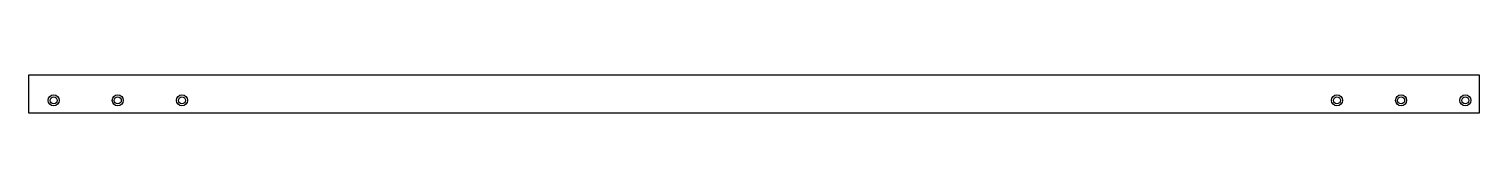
# Model space of a CAD drawing. Header units: millimetres. Extents: x 0 to 2260, y -30 to 30.
import ezdxf

# ---------------------------------------------------------------- set-up
doc = ezdxf.new("R2010")
doc.units = ezdxf.units.MM
doc.header["$LTSCALE"] = 10
for name, color, linetype in [('BOLTS', 6, 'Continuous'), ('GRAPHICS', 1, 'Continuous'), ('MEMBERS', 5, 'Continuous')]:
    doc.layers.add(name, color=color, linetype=linetype)

msp = doc.modelspace()

# ---------------------------------------------------------------- linework, layer by layer
at = {"layer": 'BOLTS', "color": 4, "linetype": 'Continuous'}
for centre in [(38.4, -10), (138.4, -10), (238.4, -10), (2038.6, -10), (2138.6, -10), (2238.6, -10)]:
    msp.add_circle(centre, 8.6, dxfattribs=at)
at = {"layer": 'GRAPHICS', "color": 4, "linetype": 'Continuous'}
for centre in [(38.4, -10), (138.4, -10), (238.4, -10), (2038.6, -10), (2138.6, -10), (2238.6, -10)]:
    msp.add_circle(centre, 5.5, dxfattribs=at)
at = {"layer": 'MEMBERS', "color": 3, "linetype": 'Continuous'}
for p, q in [((0, -30), (0, 30)), ((0, 30), (2260, 30)), ((2260, 30), (2260, -30)), ((2260, -30), (0, -30))]:
    msp.add_line(p, q, dxfattribs=at)

doc.saveas('drawing.dxf')
